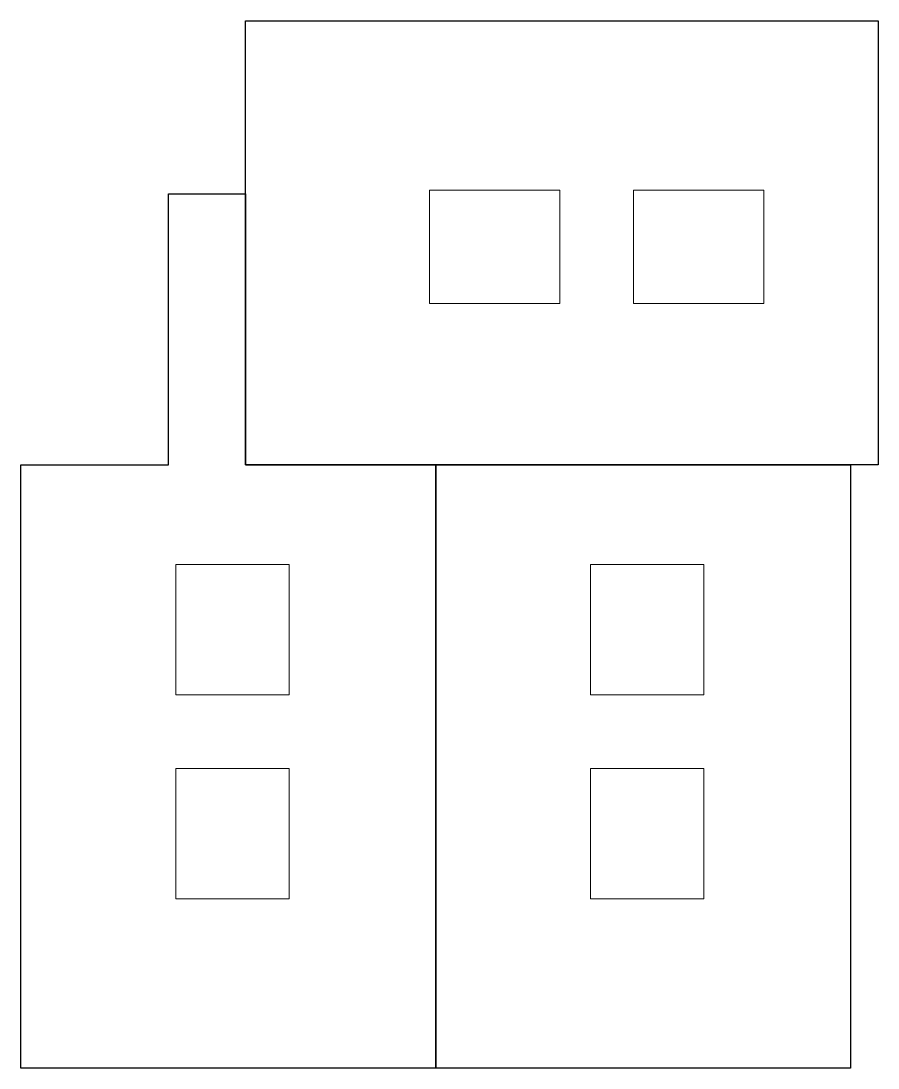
# Model space of a CAD drawing. Header units: millimetres. Extents: x 29 to 118, y 188 to 296.
import ezdxf

# ---------------------------------------------------------------- set-up
doc = ezdxf.new("R2010")
doc.units = ezdxf.units.MM
doc.layers.add('TOP_Full_CutOut_90', color=7, linetype='Continuous')
doc.layers.add('TOP_Full_CutOut_90_1', color=7, linetype='Continuous', lineweight=13)

msp = doc.modelspace()

# ---------------------------------------------------------------- linework, layer by layer
at = {"layer": 'TOP_Full_CutOut_90', "ltscale": 0.02}
for points in [[(117.642617, 296.210073), (117.642617, 250.526631), (52.541716, 250.526631), (52.541716, 296.210073)], [(72.125151, 250.526631), (114.808593, 250.526631), (114.808593, 188.42573), (72.125151, 188.42573)]]:
    msp.add_lwpolyline(points, close=True, dxfattribs=at)
at = {"layer": 'TOP_Full_CutOut_90'}
msp.add_lwpolyline([(72.125151, 188.425729), (29.44171, 188.425729), (29.44171, 250.526631), (44.625047, 250.526631), (44.625047, 278.426203), (52.541716, 278.426195), (52.541716, 250.526631), (72.125151, 250.526631), (72.125151, 188.425729)], dxfattribs=at)
at = {"layer": 'TOP_Full_CutOut_90_1', "linetype": 'Continuous', "ltscale": 0.02}
for points in [[(84.89212, 278.776735), (84.89212, 267.110066), (71.475454, 267.110066), (71.475454, 278.776735)], [(105.892128, 278.776735), (105.892128, 267.110066), (92.475449, 267.110066), (92.475449, 278.776735)], [(45.375048, 240.276141), (57.041717, 240.276141), (57.041717, 226.859462), (45.375048, 226.859462)], [(88.058489, 240.276142), (99.725158, 240.276142), (99.725158, 226.859463), (88.058489, 226.859463)], [(45.375048, 219.276134), (57.041717, 219.276134), (57.041717, 205.859468), (45.375048, 205.859468)], [(88.058489, 219.276134), (99.725158, 219.276134), (99.725158, 205.859468), (88.058489, 205.859468)]]:
    msp.add_lwpolyline(points, close=True, dxfattribs=at)

doc.saveas('drawing.dxf')
